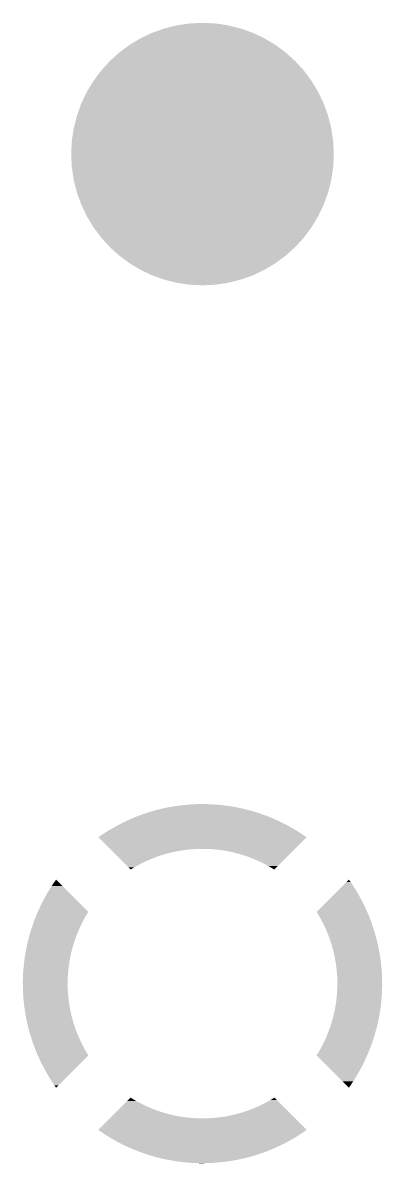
# Model space of a CAD drawing. Extents: x 295 to 953, y 10 to 290.
# Drawn here: x 613.29 to 615.49, y 140.35 to 147.34 of the extents above; entities that cross this region are included whole.
import ezdxf

# ---------------------------------------------------------------- set-up
doc = ezdxf.new("R2010")
doc.units = 0
doc.header["$LTSCALE"] = 5
doc.header["$MEASUREMENT"] = 0
doc.layers.get('0').update_dxf_attribs({"linetype": 'CONTINUOUS', "lineweight": 25})

msp = doc.modelspace()

# ---------------------------------------------------------------- linework, layer by layer
at = {"const_width": 0.8039}
msp.add_lwpolyline([(613.9877, 146.5333, 1), (614.7916, 146.5333, 1)], format="xyb", close=True, dxfattribs=at)
for points in [[(614.1846, 142.5336), (614.2195, 142.5399), (614.5958, 142.5336), (614.5588, 142.5399)], [(614.2195, 142.5399), (614.2316, 142.5415), (614.5588, 142.5399), (614.5492, 142.5415)], [(614.2316, 142.5415), (614.2663, 142.5462), (614.5492, 142.5415), (614.5116, 142.5462)], [(614.2663, 142.5462), (614.2791, 142.5473), (614.5116, 142.5462), (614.5023, 142.5473)], [(614.2791, 142.5473), (614.3134, 142.5505), (614.5023, 142.5473), (614.4638, 142.5505)], [(614.3134, 142.5505), (614.328, 142.5512), (614.4638, 142.5505), (614.4551, 142.5512)], [(614.328, 142.5512), (614.3606, 142.5527), (614.4551, 142.5512), (614.4141, 142.5527)], [(614.3606, 142.5527), (614.4079, 142.553), (614.4141, 142.5527), (614.4079, 142.553)], [(613.9584, 142.4648), (613.9917, 142.4786), (614.8214, 142.4648), (614.7872, 142.4786)], [(613.9917, 142.4786), (614.0023, 142.4824), (614.7872, 142.4786), (614.7776, 142.4824)], [(614.0023, 142.4824), (614.0361, 142.4947), (614.7776, 142.4824), (614.7427, 142.4947)], [(614.0361, 142.4947), (614.047, 142.4982), (614.7427, 142.4947), (614.733, 142.4982)], [(614.047, 142.4982), (614.0812, 142.509), (614.733, 142.4982), (614.6976, 142.509)], [(614.0812, 142.509), (614.0923, 142.512), (614.6976, 142.509), (614.6878, 142.512)], [(614.0923, 142.512), (614.1268, 142.5212), (614.6878, 142.512), (614.6518, 142.5212)], [(614.1268, 142.5212), (614.1382, 142.5238), (614.6518, 142.5212), (614.642, 142.5238)], [(614.1382, 142.5238), (614.173, 142.5316), (614.642, 142.5238), (614.6056, 142.5316)], [(614.173, 142.5316), (614.1846, 142.5336), (614.6056, 142.5316), (614.5958, 142.5336)], [(613.7916, 142.376), (613.8221, 142.3954), (614.9881, 142.376), (614.9569, 142.3954)], [(613.8221, 142.3954), (613.8318, 142.4009), (614.9569, 142.3954), (614.9479, 142.4009)], [(613.8318, 142.4009), (613.8631, 142.4189), (614.9479, 142.4009), (614.9159, 142.4189)], [(613.8631, 142.4189), (613.8731, 142.424), (614.9159, 142.4189), (614.9067, 142.424)], [(613.8731, 142.424), (613.9051, 142.4406), (614.9067, 142.424), (614.8739, 142.4406)], [(613.9051, 142.4406), (613.9153, 142.4453), (614.8739, 142.4406), (614.8645, 142.4453)], [(613.9153, 142.4453), (613.948, 142.4605), (614.8645, 142.4453), (614.831, 142.4605)], [(613.948, 142.4605), (613.9584, 142.4648), (614.831, 142.4605), (614.8214, 142.4648)], [(613.7521, 142.3495), (613.7822, 142.3701), (615.0272, 142.3495), (614.9969, 142.3701)], [(613.8229, 142.2787), (613.7521, 142.3495), (614.9565, 142.2787), (615.0272, 142.3495)], [(613.7822, 142.3701), (613.7916, 142.376), (614.9969, 142.3701), (614.9881, 142.376)], [(613.8233, 142.2783), (613.8229, 142.2787), (614.3622, 142.2783), (614.4031, 142.2787)], [(613.8257, 142.276), (613.8233, 142.2783), (614.3213, 142.276), (614.3622, 142.2783)], [(613.8301, 142.2716), (613.8257, 142.276), (614.2806, 142.2716), (614.3213, 142.276)], [(613.8365, 142.2651), (613.8301, 142.2716), (614.2401, 142.2651), (614.2806, 142.2716)], [(613.8449, 142.2567), (613.8365, 142.2651), (614.2, 142.2567), (614.2401, 142.2651)], [(613.8553, 142.2463), (613.8449, 142.2567), (614.1604, 142.2463), (614.2, 142.2567)], [(614.444, 142.277), (614.4031, 142.2787), (614.9548, 142.277), (614.9565, 142.2787)], [(614.4848, 142.2733), (614.444, 142.277), (614.9511, 142.2733), (614.9548, 142.277)], [(614.5254, 142.2676), (614.4848, 142.2733), (614.9453, 142.2676), (614.9511, 142.2733)], [(614.5656, 142.2598), (614.5254, 142.2676), (614.9376, 142.2598), (614.9453, 142.2676)], [(614.6054, 142.2501), (614.5656, 142.2598), (614.9279, 142.2501), (614.9376, 142.2598)], [(613.8677, 142.234), (613.8553, 142.2463), (614.1214, 142.234), (614.1604, 142.2463)], [(613.8819, 142.2197), (613.8677, 142.234), (614.083, 142.2197), (614.1214, 142.234)], [(613.8981, 142.2036), (613.8819, 142.2197), (614.0453, 142.2036), (614.083, 142.2197)], [(613.9161, 142.1855), (613.8981, 142.2036), (614.0086, 142.1855), (614.0453, 142.2036)], [(614.6446, 142.2385), (614.6054, 142.2501), (614.9162, 142.2385), (614.9279, 142.2501)], [(614.6832, 142.2248), (614.6446, 142.2385), (614.9026, 142.2248), (614.9162, 142.2385)], [(614.7211, 142.2093), (614.6832, 142.2248), (614.8871, 142.2093), (614.9026, 142.2248)], [(614.7582, 142.192), (614.7211, 142.2093), (614.8697, 142.192), (614.8871, 142.2093)], [(614.7944, 142.1728), (614.7582, 142.192), (614.8505, 142.1728), (614.8697, 142.192)], [(613.9359, 142.1657), (613.9161, 142.1855), (613.9727, 142.1657), (614.0086, 142.1855)], [(613.9498, 142.1518), (613.9359, 142.1657), (613.9498, 142.1518), (613.9727, 142.1657)], [(614.8296, 142.1518), (614.7944, 142.1728), (614.8296, 142.1518), (614.8505, 142.1728)], [(613.4421, 142.0115), (613.4669, 142.0517), (613.5728, 142.0115), (613.5326, 142.0517)], [(613.4669, 142.0517), (613.4935, 142.0908), (613.5326, 142.0517), (613.4935, 142.0908)], [(615.2314, 142.0364), (615.2709, 142.0759), (615.3222, 142.0364), (615.2963, 142.0759)], [(615.2709, 142.0759), (615.2859, 142.0908), (615.2963, 142.0759), (615.2859, 142.0908)], [(613.419, 141.9703), (613.4421, 142.0115), (613.6141, 141.9703), (613.5728, 142.0115)], [(615.1492, 141.9542), (615.1908, 141.9958), (615.3688, 141.9542), (615.3464, 141.9958)], [(615.1908, 141.9958), (615.2314, 142.0364), (615.3464, 141.9958), (615.3222, 142.0364)], [(613.3818, 141.8932), (613.3977, 141.9281), (613.6912, 141.8932), (613.6562, 141.9281)], [(613.3977, 141.9281), (613.419, 141.9703), (613.6562, 141.9281), (613.6141, 141.9703)], [(615.0882, 141.8932), (615.1066, 141.9116), (615.3974, 141.8932), (615.3895, 141.9116)], [(615.1066, 141.9116), (615.1492, 141.9542), (615.3895, 141.9116), (615.3688, 141.9542)], [(613.3537, 141.8218), (613.3605, 141.8412), (613.651, 141.8218), (613.6613, 141.8412)], [(613.3605, 141.8412), (613.3673, 141.858), (613.6613, 141.8412), (613.6702, 141.858)], [(613.3673, 141.858), (613.3782, 141.8851), (613.6702, 141.858), (613.6863, 141.8851)], [(613.3782, 141.8851), (613.3818, 141.8932), (613.6863, 141.8851), (613.6912, 141.8932)], [(615.0953, 141.8818), (615.0882, 141.8932), (615.4024, 141.8818), (615.3974, 141.8932)], [(615.1031, 141.8682), (615.0953, 141.8818), (615.4082, 141.8682), (615.4024, 141.8818)], [(615.1157, 141.8463), (615.1031, 141.8682), (615.4166, 141.8463), (615.4082, 141.8682)], [(615.127, 141.8241), (615.1157, 141.8463), (615.4251, 141.8241), (615.4166, 141.8463)], [(613.331, 141.7514), (613.3412, 141.7847), (613.62, 141.7514), (613.6337, 141.7847)], [(613.3412, 141.7847), (613.3448, 141.7966), (613.6337, 141.7847), (613.6392, 141.7966)], [(613.3448, 141.7966), (613.3537, 141.8218), (613.6392, 141.7966), (613.651, 141.8218)], [(615.1343, 141.8098), (615.127, 141.8241), (615.4299, 141.8098), (615.4251, 141.8241)], [(615.148, 141.7793), (615.1343, 141.8098), (615.4401, 141.7793), (615.4299, 141.8098)], [(615.151, 141.7724), (615.148, 141.7793), (615.4421, 141.7724), (615.4401, 141.7793)], [(615.1659, 141.7343), (615.151, 141.7724), (615.453, 141.7343), (615.4421, 141.7724)], [(613.3114, 141.669), (613.3192, 141.7056), (613.5929, 141.669), (613.6038, 141.7056)], [(613.3192, 141.7056), (613.3199, 141.7082), (613.6038, 141.7056), (613.6045, 141.7082)], [(613.3199, 141.7082), (613.3299, 141.7468), (613.6045, 141.7082), (613.6181, 141.7468)], [(613.3299, 141.7468), (613.331, 141.7514), (613.6181, 141.7468), (613.62, 141.7514)], [(615.1661, 141.7338), (615.1659, 141.7343), (615.4531, 141.7338), (615.453, 141.7343)], [(615.1789, 141.6954), (615.1661, 141.7338), (615.4624, 141.6954), (615.4531, 141.7338)], [(613.3015, 141.6128), (613.3043, 141.6292), (613.58, 141.6128), (613.5831, 141.6292)], [(613.3043, 141.6292), (613.3094, 141.6594), (613.5831, 141.6292), (613.5905, 141.6594)], [(613.3094, 141.6594), (613.3114, 141.669), (613.5905, 141.6594), (613.5929, 141.669)], [(615.181, 141.6879), (615.1789, 141.6954), (615.4642, 141.6879), (615.4624, 141.6954)], [(615.1899, 141.656), (615.181, 141.6879), (615.4705, 141.656), (615.4642, 141.6879)], [(615.1932, 141.6415), (615.1899, 141.656), (615.4733, 141.6415), (615.4705, 141.656)], [(615.199, 141.6161), (615.1932, 141.6415), (615.4772, 141.6161), (615.4733, 141.6415)], [(613.2942, 141.5484), (613.2957, 141.5659), (613.5697, 141.5484), (613.5722, 141.5659)], [(613.2957, 141.5659), (613.2985, 141.589), (613.5722, 141.5659), (613.5754, 141.589)], [(613.2985, 141.589), (613.3015, 141.6128), (613.5754, 141.589), (613.58, 141.6128)], [(615.2027, 141.5947), (615.199, 141.6161), (615.4804, 141.5947), (615.4772, 141.6161)], [(615.2061, 141.5757), (615.2027, 141.5947), (615.4824, 141.5757), (615.4804, 141.5947)], [(615.2096, 141.5477), (615.2061, 141.5757), (615.4855, 141.5477), (615.4824, 141.5757)], [(613.29, 141.4715), (613.2914, 141.5076), (613.5645, 141.4715), (613.566, 141.5076)], [(613.2914, 141.5076), (613.2918, 141.5187), (613.566, 141.5076), (613.567, 141.5187)], [(613.2918, 141.5187), (613.2942, 141.5484), (613.567, 141.5187), (613.5697, 141.5484)], [(615.2111, 141.5351), (615.2096, 141.5477), (615.4863, 141.5351), (615.4855, 141.5477)], [(615.2137, 141.5006), (615.2111, 141.5351), (615.4885, 141.5006), (615.4863, 141.5351)], [(615.2142, 141.4942), (615.2137, 141.5006), (615.4886, 141.4942), (615.4885, 141.5006)], [(615.2152, 141.4533), (615.2142, 141.4942), (615.4895, 141.4533), (615.4886, 141.4942)], [(613.2899, 141.4533), (613.29, 141.4667), (613.5642, 141.4533), (613.5643, 141.4667)], [(613.2908, 141.4124), (613.2899, 141.4533), (613.5652, 141.4124), (613.5642, 141.4533)], [(613.29, 141.4667), (613.29, 141.4715), (613.5643, 141.4667), (613.5645, 141.4715)], [(615.2134, 141.399), (615.2149, 141.4351), (615.488, 141.399), (615.4894, 141.4351)], [(615.2149, 141.4351), (615.2151, 141.4399), (615.4894, 141.4351), (615.4894, 141.4399)], [(615.2151, 141.4399), (615.2152, 141.4533), (615.4894, 141.4399), (615.4895, 141.4533)], [(613.2909, 141.406), (613.2908, 141.4124), (613.5657, 141.406), (613.5652, 141.4124)], [(613.2931, 141.3715), (613.2909, 141.406), (613.5683, 141.3715), (613.5657, 141.406)], [(613.2939, 141.3589), (613.2931, 141.3715), (613.5698, 141.3589), (613.5683, 141.3715)], [(613.297, 141.3309), (613.2939, 141.3589), (613.5733, 141.3309), (613.5698, 141.3589)], [(615.2072, 141.3407), (615.2097, 141.3582), (615.4837, 141.3407), (615.4852, 141.3582)], [(615.2097, 141.3582), (615.2124, 141.3879), (615.4852, 141.3582), (615.4876, 141.3879)], [(615.2124, 141.3879), (615.2134, 141.399), (615.4876, 141.3879), (615.488, 141.399)], [(613.299, 141.3119), (613.297, 141.3309), (613.5767, 141.3119), (613.5733, 141.3309)], [(613.3022, 141.2905), (613.299, 141.3119), (613.5804, 141.2905), (613.5767, 141.3119)], [(613.3061, 141.2651), (613.3022, 141.2905), (613.5862, 141.2651), (613.5804, 141.2905)], [(615.1962, 141.2774), (615.1994, 141.2938), (615.4751, 141.2774), (615.4779, 141.2938)], [(615.1994, 141.2938), (615.204, 141.3176), (615.4779, 141.2938), (615.4809, 141.3176)], [(615.204, 141.3176), (615.2072, 141.3407), (615.4809, 141.3176), (615.4837, 141.3407)], [(613.3089, 141.2506), (613.3061, 141.2651), (613.5895, 141.2506), (613.5862, 141.2651)], [(613.3152, 141.2187), (613.3089, 141.2506), (613.5984, 141.2187), (613.5895, 141.2506)], [(613.317, 141.2112), (613.3152, 141.2187), (613.6005, 141.2112), (613.5984, 141.2187)], [(613.3263, 141.1728), (613.317, 141.2112), (613.6133, 141.1728), (613.6005, 141.2112)], [(615.1756, 141.201), (615.1865, 141.2376), (615.4602, 141.201), (615.468, 141.2376)], [(615.1865, 141.2376), (615.1889, 141.2472), (615.468, 141.2376), (615.47, 141.2472)], [(615.1889, 141.2472), (615.1962, 141.2774), (615.47, 141.2472), (615.4751, 141.2774)], [(613.3264, 141.1723), (613.3263, 141.1728), (613.6135, 141.1723), (613.6133, 141.1728)], [(613.3373, 141.1342), (613.3264, 141.1723), (613.6284, 141.1342), (613.6135, 141.1723)], [(615.1457, 141.1219), (615.1594, 141.1552), (615.4382, 141.1219), (615.4483, 141.1552)], [(615.1594, 141.1552), (615.1612, 141.1598), (615.4483, 141.1552), (615.4495, 141.1598)], [(615.1612, 141.1598), (615.1748, 141.1984), (615.4495, 141.1598), (615.4595, 141.1984)], [(615.1748, 141.1984), (615.1756, 141.201), (615.4595, 141.1984), (615.4602, 141.201)], [(613.3393, 141.1273), (613.3373, 141.1342), (613.6314, 141.1273), (613.6284, 141.1342)], [(613.3495, 141.0968), (613.3393, 141.1273), (613.6451, 141.0968), (613.6314, 141.1273)], [(613.3543, 141.0825), (613.3495, 141.0968), (613.6524, 141.0825), (613.6451, 141.0968)], [(613.3628, 141.0603), (613.3543, 141.0825), (613.6637, 141.0603), (613.6524, 141.0825)], [(615.1181, 141.0654), (615.1284, 141.0848), (615.4188, 141.0654), (615.4257, 141.0848)], [(615.1284, 141.0848), (615.1402, 141.11), (615.4257, 141.0848), (615.4346, 141.11)], [(615.1402, 141.11), (615.1457, 141.1219), (615.4346, 141.11), (615.4382, 141.1219)], [(613.3712, 141.0384), (613.3628, 141.0603), (613.6763, 141.0384), (613.6637, 141.0603)], [(613.377, 141.0248), (613.3712, 141.0384), (613.6841, 141.0248), (613.6763, 141.0384)], [(613.382, 141.0134), (613.377, 141.0248), (613.6912, 141.0134), (613.6841, 141.0248)], [(613.3899, 140.995), (613.382, 141.0134), (613.6727, 140.995), (613.6912, 141.0134)], [(615.0882, 141.0134), (615.0931, 141.0216), (615.3975, 141.0134), (615.4012, 141.0216)], [(615.1231, 140.9785), (615.0882, 141.0134), (615.3817, 140.9785), (615.3975, 141.0134)], [(615.0931, 141.0216), (615.1092, 141.0486), (615.4012, 141.0216), (615.4121, 141.0486)], [(615.1092, 141.0486), (615.1181, 141.0654), (615.4121, 141.0486), (615.4188, 141.0654)], [(613.4105, 140.9524), (613.3899, 140.995), (613.6302, 140.9524), (613.6727, 140.995)], [(613.433, 140.9108), (613.4105, 140.9524), (613.5886, 140.9108), (613.6302, 140.9524)], [(615.1653, 140.9363), (615.1231, 140.9785), (615.3604, 140.9363), (615.3817, 140.9785)], [(615.2066, 140.8951), (615.1653, 140.9363), (615.3373, 140.8951), (615.3604, 140.9363)], [(613.4572, 140.8702), (613.433, 140.9108), (613.548, 140.8702), (613.5886, 140.9108)], [(613.4831, 140.8307), (613.4572, 140.8702), (613.5084, 140.8307), (613.548, 140.8702)], [(615.2468, 140.8549), (615.2066, 140.8951), (615.3124, 140.8549), (615.3373, 140.8951)], [(613.4935, 140.8158), (613.4831, 140.8307), (613.4935, 140.8158), (613.5084, 140.8307)], [(615.2859, 140.8158), (615.2468, 140.8549), (615.2859, 140.8158), (615.3124, 140.8549)], [(613.9097, 140.7146), (613.9288, 140.7338), (614.0212, 140.7146), (613.985, 140.7338)], [(613.9288, 140.7338), (613.9498, 140.7548), (613.985, 140.7338), (613.9498, 140.7548)], [(614.734, 140.7031), (614.7708, 140.7211), (614.8813, 140.7031), (614.8633, 140.7211)], [(614.7708, 140.7211), (614.8067, 140.7409), (614.8633, 140.7211), (614.8435, 140.7409)], [(614.8067, 140.7409), (614.8296, 140.7548), (614.8435, 140.7409), (614.8296, 140.7548)], [(613.8418, 140.6468), (613.8515, 140.6565), (614.2138, 140.6468), (614.174, 140.6565)], [(613.8515, 140.6565), (613.8632, 140.6681), (614.174, 140.6565), (614.1348, 140.6681)], [(613.8632, 140.6681), (613.8768, 140.6818), (614.1348, 140.6681), (614.0962, 140.6818)], [(613.8768, 140.6818), (613.8923, 140.6973), (614.0962, 140.6818), (614.0583, 140.6973)], [(613.8923, 140.6973), (613.9097, 140.7146), (614.0583, 140.6973), (614.0212, 140.7146)], [(614.5393, 140.6415), (614.5794, 140.6499), (614.9429, 140.6415), (614.9345, 140.6499)], [(614.5794, 140.6499), (614.619, 140.6603), (614.9345, 140.6499), (614.9241, 140.6603)], [(614.619, 140.6603), (614.658, 140.6726), (614.9241, 140.6603), (614.9117, 140.6726)], [(614.658, 140.6726), (614.6964, 140.6869), (614.9117, 140.6726), (614.8975, 140.6869)], [(614.6964, 140.6869), (614.734, 140.7031), (614.8975, 140.6869), (614.8813, 140.7031)], [(613.7521, 140.5571), (613.8229, 140.6279), (615.0272, 140.5571), (614.9565, 140.6279)], [(613.8229, 140.6279), (613.8246, 140.6296), (614.3763, 140.6279), (614.3354, 140.6296)], [(613.8246, 140.6296), (613.8283, 140.6333), (614.3354, 140.6296), (614.2946, 140.6333)], [(613.8283, 140.6333), (613.834, 140.639), (614.2946, 140.6333), (614.254, 140.639)], [(613.834, 140.639), (613.8418, 140.6468), (614.254, 140.639), (614.2138, 140.6468)], [(614.3763, 140.6279), (614.4172, 140.6283), (614.9565, 140.6279), (614.9561, 140.6283)], [(614.4172, 140.6283), (614.4581, 140.6306), (614.9561, 140.6283), (614.9537, 140.6306)], [(614.4581, 140.6306), (614.4988, 140.635), (614.9537, 140.6306), (614.9493, 140.635)], [(614.4988, 140.635), (614.5393, 140.6415), (614.9493, 140.635), (614.9429, 140.6415)], [(613.7825, 140.5365), (613.7522, 140.5571), (614.9972, 140.5365), (615.0272, 140.5571)], [(613.7912, 140.5306), (613.7825, 140.5365), (614.9878, 140.5306), (614.9972, 140.5365)], [(613.8225, 140.5112), (613.7912, 140.5306), (614.9573, 140.5112), (614.9878, 140.5306)], [(613.8315, 140.5057), (613.8225, 140.5112), (614.9476, 140.5057), (614.9573, 140.5112)], [(613.8635, 140.4877), (613.8315, 140.5057), (614.9163, 140.4877), (614.9476, 140.5057)], [(613.8727, 140.4826), (613.8635, 140.4877), (614.9063, 140.4826), (614.9163, 140.4877)], [(613.9055, 140.466), (613.8727, 140.4826), (614.8743, 140.466), (614.9063, 140.4826)], [(613.9149, 140.4613), (613.9055, 140.466), (614.8641, 140.4613), (614.8743, 140.466)], [(613.9484, 140.4461), (613.9149, 140.4613), (614.8314, 140.4461), (614.8641, 140.4613)], [(613.9579, 140.4418), (613.9484, 140.4461), (614.821, 140.4418), (614.8314, 140.4461)], [(613.9922, 140.428), (613.9579, 140.4418), (614.7877, 140.428), (614.821, 140.4418)], [(614.0018, 140.4242), (613.9922, 140.428), (614.7771, 140.4242), (614.7877, 140.428)], [(614.0366, 140.4119), (614.0018, 140.4242), (614.7433, 140.4119), (614.7771, 140.4242)], [(614.0464, 140.4084), (614.0366, 140.4119), (614.7324, 140.4084), (614.7433, 140.4119)], [(614.0818, 140.3976), (614.0464, 140.4084), (614.6982, 140.3976), (614.7324, 140.4084)], [(614.0916, 140.3946), (614.0818, 140.3976), (614.6871, 140.3946), (614.6982, 140.3976)], [(614.1275, 140.3854), (614.0916, 140.3946), (614.6526, 140.3854), (614.6871, 140.3946)], [(614.1374, 140.3828), (614.1275, 140.3854), (614.6412, 140.3828), (614.6526, 140.3854)], [(614.1738, 140.375), (614.1374, 140.3828), (614.6064, 140.375), (614.6412, 140.3828)], [(614.1836, 140.373), (614.1738, 140.375), (614.5948, 140.373), (614.6064, 140.375)], [(614.2206, 140.3667), (614.1836, 140.373), (614.5599, 140.3667), (614.5948, 140.373)], [(614.2302, 140.3651), (614.2206, 140.3667), (614.5478, 140.3651), (614.5599, 140.3667)], [(614.2678, 140.3604), (614.2302, 140.3651), (614.513, 140.3604), (614.5478, 140.3651)], [(614.2771, 140.3593), (614.2678, 140.3604), (614.5003, 140.3593), (614.513, 140.3604)], [(614.3156, 140.3561), (614.2771, 140.3593), (614.466, 140.3561), (614.5003, 140.3593)], [(614.3242, 140.3554), (614.3156, 140.3561), (614.4514, 140.3554), (614.466, 140.3561)], [(614.3653, 140.3539), (614.3242, 140.3554), (614.4188, 140.3539), (614.4514, 140.3554)], [(614.3715, 140.3536), (614.3653, 140.3539), (614.3715, 140.3536), (614.4188, 140.3539)]]:
    msp.add_solid(points)

doc.saveas('drawing.dxf')
